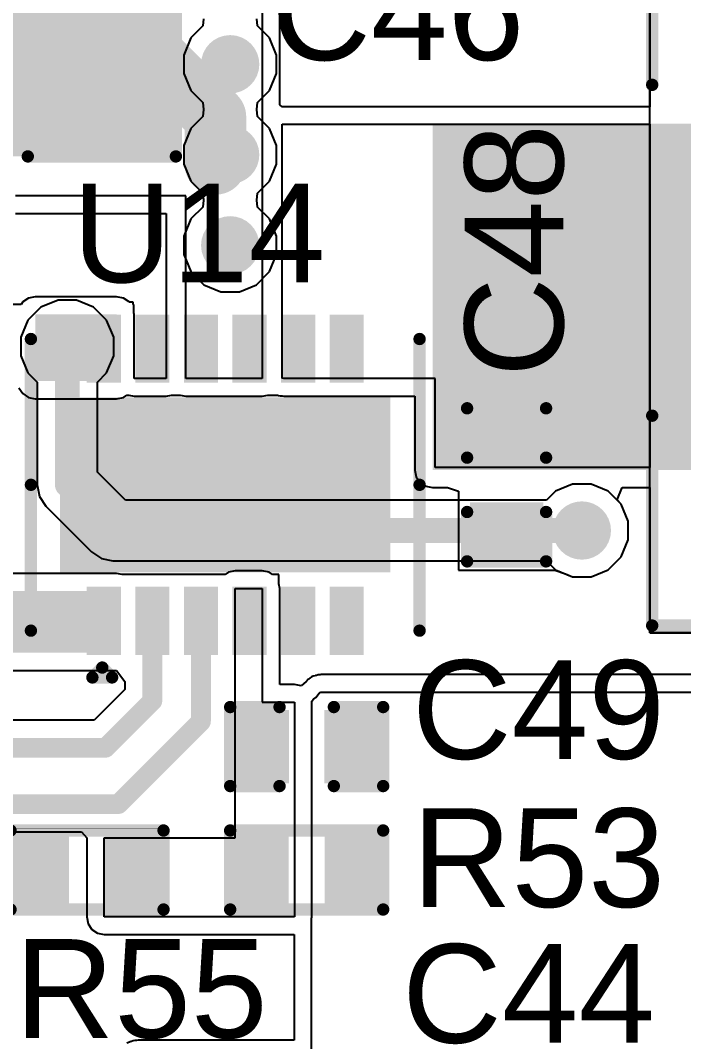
# Model space of a CAD drawing. Header units: millimetres. Extents: x 0 to 215, y 0 to 215.
# Drawn here: x 0.887 to 1.1557, y 2.6045 to 3.0181 of the extents above; entities that cross this region are included whole.
import ezdxf

# ---------------------------------------------------------------- set-up
doc = ezdxf.new("R2010")
doc.units = ezdxf.units.MM
doc.header["$MEASUREMENT"] = 0
for name, color, linetype in [('BottomLayer', 5, 'Continuous'), ('TopLayer', 1, 'Continuous'), ('TopOverlay', 2, 'Continuous'), ('TopPaste', 8, 'Continuous'), ('TopSolder', 216, 'Continuous'), ('ViaHoleLayer', 16, 'Continuous')]:
    doc.layers.add(name, color=color, linetype=linetype)
doc.styles.add('Arial', font='', dxfattribs={"height": 0.2})
doc.styles.get('Arial').set_extended_font_data('Arial')

# ---------------------------------------------------------------- blocks, each defined once
blk = doc.blocks.new('12_DFN__4_3__12')
at = {"layer": 'TopLayer'}
for points in [[(-0.03346, 0.06496), (0.03346, 0.06496), (0.03346, -0.06496), (-0.03346, -0.06496)], [(-0.06693, 0.05413), (-0.04331, 0.05413), (-0.04331, 0.04429), (-0.06693, 0.04429)], [(0.04331, 0.05413), (0.06693, 0.05413), (0.06693, 0.04429), (0.04331, 0.04429)], [(-0.06693, 0.03445), (-0.04331, 0.03445), (-0.04331, 0.02461), (-0.06693, 0.02461)], [(0.04331, 0.03445), (0.06693, 0.03445), (0.06693, 0.02461), (0.04331, 0.02461)], [(-0.06693, 0.01476), (-0.04331, 0.01476), (-0.04331, 0.00492), (-0.06693, 0.00492)], [(0.04331, 0.01476), (0.06693, 0.01476), (0.06693, 0.00492), (0.04331, 0.00492)], [(-0.06693, -0.00492), (-0.04331, -0.00492), (-0.04331, -0.01476), (-0.06693, -0.01476)], [(0.04331, -0.00492), (0.06693, -0.00492), (0.06693, -0.01476), (0.04331, -0.01476)], [(-0.06693, -0.02461), (-0.04331, -0.02461), (-0.04331, -0.03445), (-0.06693, -0.03445)], [(0.04331, -0.02461), (0.06693, -0.02461), (0.06693, -0.03445), (0.04331, -0.03445)], [(-0.06693, -0.04429), (-0.04331, -0.04429), (-0.04331, -0.05413), (-0.06693, -0.05413)], [(0.04331, -0.04429), (0.06693, -0.04429), (0.06693, -0.05413), (0.04331, -0.05413)]]:
    blk.add_hatch(color=1, dxfattribs=at).paths.add_polyline_path(points)
at = {"layer": 'TopPaste'}
for points in [[(-0.03346, 0.06496), (0.03346, 0.06496), (0.03346, -0.06496), (-0.03346, -0.06496)], [(-0.06693, 0.05413), (-0.04331, 0.05413), (-0.04331, 0.04429), (-0.06693, 0.04429)], [(0.04331, 0.05413), (0.06693, 0.05413), (0.06693, 0.04429), (0.04331, 0.04429)], [(-0.06693, 0.03445), (-0.04331, 0.03445), (-0.04331, 0.02461), (-0.06693, 0.02461)], [(0.04331, 0.03445), (0.06693, 0.03445), (0.06693, 0.02461), (0.04331, 0.02461)], [(-0.06693, 0.01476), (-0.04331, 0.01476), (-0.04331, 0.00492), (-0.06693, 0.00492)], [(0.04331, 0.01476), (0.06693, 0.01476), (0.06693, 0.00492), (0.04331, 0.00492)], [(-0.06693, -0.00492), (-0.04331, -0.00492), (-0.04331, -0.01476), (-0.06693, -0.01476)], [(0.04331, -0.00492), (0.06693, -0.00492), (0.06693, -0.01476), (0.04331, -0.01476)], [(-0.06693, -0.02461), (-0.04331, -0.02461), (-0.04331, -0.03445), (-0.06693, -0.03445)], [(0.04331, -0.02461), (0.06693, -0.02461), (0.06693, -0.03445), (0.04331, -0.03445)], [(-0.06693, -0.04429), (-0.04331, -0.04429), (-0.04331, -0.05413), (-0.06693, -0.05413)], [(0.04331, -0.04429), (0.06693, -0.04429), (0.06693, -0.05413), (0.04331, -0.05413)]]:
    blk.add_hatch(color=8, dxfattribs=at).paths.add_polyline_path(points)
at = {"layer": 'TopSolder'}
for points in [[(-0.03546, 0.06696), (0.03546, 0.06696), (0.03546, -0.06696), (-0.03546, -0.06696)], [(-0.06893, 0.05613), (-0.04131, 0.05613), (-0.04131, 0.04229), (-0.06893, 0.04229)], [(0.04131, 0.05613), (0.06893, 0.05613), (0.06893, 0.04229), (0.04131, 0.04229)], [(-0.06893, 0.03645), (-0.04131, 0.03645), (-0.04131, 0.02261), (-0.06893, 0.02261)], [(0.04131, 0.03645), (0.06893, 0.03645), (0.06893, 0.02261), (0.04131, 0.02261)], [(-0.06893, 0.01676), (-0.04131, 0.01676), (-0.04131, 0.00292), (-0.06893, 0.00292)], [(0.04131, 0.01676), (0.06893, 0.01676), (0.06893, 0.00292), (0.04131, 0.00292)], [(-0.06893, -0.00292), (-0.04131, -0.00292), (-0.04131, -0.01676), (-0.06893, -0.01676)], [(0.04131, -0.00292), (0.06893, -0.00292), (0.06893, -0.01676), (0.04131, -0.01676)], [(-0.06893, -0.02261), (-0.04131, -0.02261), (-0.04131, -0.03645), (-0.06893, -0.03645)], [(0.04131, -0.02261), (0.06893, -0.02261), (0.06893, -0.03645), (0.04131, -0.03645)], [(-0.06893, -0.04229), (-0.04131, -0.04229), (-0.04131, -0.05613), (-0.06893, -0.05613)], [(0.04131, -0.04229), (0.06893, -0.04229), (0.06893, -0.05613), (0.04131, -0.05613)]]:
    blk.add_hatch(color=216, dxfattribs=at).paths.add_polyline_path(points)
at = {"layer": 'TopOverlay', "const_width": 0.005}
for points in [[(-0.05906, 0.07874), (0, 0.07874)], [(0, 0.07874), (0.05906, 0.07874)], [(-0.078, 0.05384), (-0.078, 0.04584)], [(-0.078, 0.05384), (-0.074, 0.04984)], [(-0.074, 0.04984), (-0.078, 0.04584)], [(-0.05906, -0.07874), (0, -0.07874)], [(0, -0.07874), (0.05906, -0.07874)]]:
    blk.add_lwpolyline(points, dxfattribs=at)
at = {"layer": 'TopOverlay', "const_width": 0.0025}
for points in [[(-0.06031, 0.07874, 1), (-0.05781, 0.07874, 1)], [(-0.00125, 0.07874, 1), (0.00125, 0.07874, 1)], [(-0.00125, 0.07874, 1), (0.00125, 0.07874, 1)], [(0.05781, 0.07874, 1), (0.06031, 0.07874, 1)], [(-0.07925, 0.05384, 1), (-0.07675, 0.05384, 1)], [(-0.07925, 0.05384, 1), (-0.07675, 0.05384, 1)], [(-0.07525, 0.04984, 1), (-0.07275, 0.04984, 1)], [(-0.07525, 0.04984, 1), (-0.07275, 0.04984, 1)], [(-0.07925, 0.04584, 1), (-0.07675, 0.04584, 1)], [(-0.07925, 0.04584, 1), (-0.07675, 0.04584, 1)], [(-0.06031, -0.07874, 1), (-0.05781, -0.07874, 1)], [(-0.00125, -0.07874, 1), (0.00125, -0.07874, 1)], [(-0.00125, -0.07874, 1), (0.00125, -0.07874, 1)], [(0.05781, -0.07874, 1), (0.06031, -0.07874, 1)]]:
    blk.add_lwpolyline(points, format="xyb", close=True, dxfattribs=at)
blk = doc.blocks.new('R___0402_32')
at = {"layer": 'TopLayer'}
for points in [[(-0.0275, -0.0125), (-0.0275, 0.0125), (-0.0095, 0.0125), (-0.0095, -0.0125)], [(0.0095, -0.0125), (0.0095, 0.0125), (0.0275, 0.0125), (0.0275, -0.0125)]]:
    blk.add_hatch(color=1, dxfattribs=at).paths.add_polyline_path(points)
at = {"layer": 'TopPaste'}
for points in [[(-0.0275, -0.0125), (-0.0275, 0.0125), (-0.0095, 0.0125), (-0.0095, -0.0125)], [(0.0095, -0.0125), (0.0095, 0.0125), (0.0275, 0.0125), (0.0275, -0.0125)]]:
    blk.add_hatch(color=8, dxfattribs=at).paths.add_polyline_path(points)
at = {"layer": 'TopSolder'}
for points in [[(-0.02967, -0.01467), (-0.02967, 0.01467), (-0.00733, 0.01467), (-0.00733, -0.01467)], [(0.00733, -0.01467), (0.00733, 0.01467), (0.02967, 0.01467), (0.02967, -0.01467)]]:
    blk.add_hatch(color=216, dxfattribs=at).paths.add_polyline_path(points)
at = {"layer": 'TopOverlay'}
for points, const_width in [([(-0.031, 0.016), (-0.031, -0.016)], 0.005), ([(0.031, 0.016), (-0.031, 0.016)], 0.005), ([(0.031, 0.016), (0.031, -0.016)], 0.005), ([(0.031, -0.016), (-0.031, -0.016)], 0.005), ([(0.032, -0.017), (-0.032, -0.017)], 0.000127)]:
    blk.add_lwpolyline(points, dxfattribs=dict(at, const_width=const_width))
for points, const_width in [([(-0.03225, 0.016, 1), (-0.02975, 0.016, 1)], 0.0025), ([(-0.03225, 0.016, 1), (-0.02975, 0.016, 1)], 0.0025), ([(0.02975, 0.016, 1), (0.03225, 0.016, 1)], 0.0025), ([(0.02975, 0.016, 1), (0.03225, 0.016, 1)], 0.0025), ([(-0.03225, -0.016, 1), (-0.02975, -0.016, 1)], 0.0025), ([(-0.03225, -0.016, 1), (-0.02975, -0.016, 1)], 0.0025), ([(0.02975, -0.016, 1), (0.03225, -0.016, 1)], 0.0025), ([(0.02975, -0.016, 1), (0.03225, -0.016, 1)], 0.0025), ([(-0.03203, -0.017, 1), (-0.03197, -0.017, 1)], 0.0000635), ([(0.03197, -0.017, 1), (0.03203, -0.017, 1)], 0.0000635)]:
    blk.add_lwpolyline(points, format="xyb", close=True, dxfattribs=dict(at, const_width=const_width))
blk = doc.blocks.new('R___0402_34')
at = {"layer": 'TopLayer'}
for points in [[(-0.0275, -0.0125), (-0.0275, 0.0125), (-0.0095, 0.0125), (-0.0095, -0.0125)], [(0.0095, -0.0125), (0.0095, 0.0125), (0.0275, 0.0125), (0.0275, -0.0125)]]:
    blk.add_hatch(color=1, dxfattribs=at).paths.add_polyline_path(points)
at = {"layer": 'TopPaste'}
for points in [[(-0.0275, -0.0125), (-0.0275, 0.0125), (-0.0095, 0.0125), (-0.0095, -0.0125)], [(0.0095, -0.0125), (0.0095, 0.0125), (0.0275, 0.0125), (0.0275, -0.0125)]]:
    blk.add_hatch(color=8, dxfattribs=at).paths.add_polyline_path(points)
at = {"layer": 'TopSolder'}
for points in [[(-0.02967, -0.01467), (-0.02967, 0.01467), (-0.00733, 0.01467), (-0.00733, -0.01467)], [(0.00733, -0.01467), (0.00733, 0.01467), (0.02967, 0.01467), (0.02967, -0.01467)]]:
    blk.add_hatch(color=216, dxfattribs=at).paths.add_polyline_path(points)
at = {"layer": 'TopOverlay'}
for points, const_width in [([(-0.031, -0.016), (-0.031, 0.016)], 0.005), ([(-0.031, 0.016), (0.031, 0.016)], 0.005), ([(0.031, -0.016), (0.031, 0.016)], 0.005), ([(-0.031, -0.016), (0.031, -0.016)], 0.005), ([(-0.032, -0.017), (0.032, -0.017)], 0.000127)]:
    blk.add_lwpolyline(points, dxfattribs=dict(at, const_width=const_width))
for points, const_width in [([(-0.03225, 0.016, 1), (-0.02975, 0.016, 1)], 0.0025), ([(-0.03225, 0.016, 1), (-0.02975, 0.016, 1)], 0.0025), ([(0.02975, 0.016, 1), (0.03225, 0.016, 1)], 0.0025), ([(0.02975, 0.016, 1), (0.03225, 0.016, 1)], 0.0025), ([(-0.03225, -0.016, 1), (-0.02975, -0.016, 1)], 0.0025), ([(-0.03225, -0.016, 1), (-0.02975, -0.016, 1)], 0.0025), ([(0.02975, -0.016, 1), (0.03225, -0.016, 1)], 0.0025), ([(0.02975, -0.016, 1), (0.03225, -0.016, 1)], 0.0025), ([(-0.03203, -0.017, 1), (-0.03197, -0.017, 1)], 0.0000635), ([(0.03197, -0.017, 1), (0.03203, -0.017, 1)], 0.0000635)]:
    blk.add_lwpolyline(points, format="xyb", close=True, dxfattribs=dict(at, const_width=const_width))
blk = doc.blocks.new('DRA74_3R3_R_94')
at = {"layer": 'TopLayer'}
for points in [[(-0.15157, -0.04724), (-0.15157, 0.04724), (-0.0689, 0.04724), (-0.0689, -0.04724)], [(0.0689, -0.04724), (0.0689, 0.04724), (0.15157, 0.04724), (0.15157, -0.04724)]]:
    blk.add_hatch(color=1, dxfattribs=at).paths.add_polyline_path(points)
at = {"layer": 'TopPaste'}
for points in [[(-0.15157, -0.04724), (-0.15157, 0.04724), (-0.0689, 0.04724), (-0.0689, -0.04724)], [(0.0689, -0.04724), (0.0689, 0.04724), (0.15157, 0.04724), (0.15157, -0.04724)]]:
    blk.add_hatch(color=8, dxfattribs=at).paths.add_polyline_path(points)
at = {"layer": 'TopSolder'}
for points in [[(-0.15557, -0.05124), (-0.15557, 0.05124), (-0.0649, 0.05124), (-0.0649, -0.05124)], [(0.0649, -0.05124), (0.0649, 0.05124), (0.15557, 0.05124), (0.15557, -0.05124)]]:
    blk.add_hatch(color=216, dxfattribs=at).paths.add_polyline_path(points)
at = {"layer": 'TopOverlay', "const_width": 0.005}
for points in [[(-0.152, 0.152), (0.151, 0.152)], [(-0.152, 0.067), (-0.152, 0.152)], [(0.151, 0.067), (0.151, 0.152)], [(-0.152, -0.152), (-0.152, -0.067)], [(0.151, -0.152), (0.151, -0.067)], [(-0.152, -0.152), (0.151, -0.152)]]:
    blk.add_lwpolyline(points, dxfattribs=at)
at = {"layer": 'TopOverlay', "const_width": 0.0025}
for points in [[(-0.15325, 0.152, 1), (-0.15075, 0.152, 1)], [(-0.15325, 0.152, 1), (-0.15075, 0.152, 1)], [(0.14975, 0.152, 1), (0.15225, 0.152, 1)], [(0.14975, 0.152, 1), (0.15225, 0.152, 1)], [(-0.15325, 0.067, 1), (-0.15075, 0.067, 1)], [(0.14975, 0.067, 1), (0.15225, 0.067, 1)], [(-0.15325, -0.067, 1), (-0.15075, -0.067, 1)], [(0.14975, -0.067, 1), (0.15225, -0.067, 1)], [(-0.15325, -0.152, 1), (-0.15075, -0.152, 1)], [(-0.15325, -0.152, 1), (-0.15075, -0.152, 1)], [(0.14975, -0.152, 1), (0.15225, -0.152, 1)], [(0.14975, -0.152, 1), (0.15225, -0.152, 1)]]:
    blk.add_lwpolyline(points, format="xyb", close=True, dxfattribs=at)
blk = doc.blocks.new('C___0402_158')
at = {"layer": 'TopLayer'}
for points in [[(-0.0275, -0.0125), (-0.0275, 0.0125), (-0.0095, 0.0125), (-0.0095, -0.0125)], [(0.0095, -0.0125), (0.0095, 0.0125), (0.0275, 0.0125), (0.0275, -0.0125)]]:
    blk.add_hatch(color=1, dxfattribs=at).paths.add_polyline_path(points)
at = {"layer": 'TopPaste'}
for points in [[(-0.0275, -0.0125), (-0.0275, 0.0125), (-0.0095, 0.0125), (-0.0095, -0.0125)], [(0.0095, -0.0125), (0.0095, 0.0125), (0.0275, 0.0125), (0.0275, -0.0125)]]:
    blk.add_hatch(color=8, dxfattribs=at).paths.add_polyline_path(points)
at = {"layer": 'TopSolder'}
for points in [[(-0.02986, -0.01486), (-0.02986, 0.01486), (-0.00714, 0.01486), (-0.00714, -0.01486)], [(0.00714, -0.01486), (0.00714, 0.01486), (0.02986, 0.01486), (0.02986, -0.01486)]]:
    blk.add_hatch(color=216, dxfattribs=at).paths.add_polyline_path(points)
at = {"layer": 'TopOverlay', "const_width": 0.005}
for points in [[(-0.031, 0.016), (-0.011, 0.016)], [(-0.031, -0.016), (-0.031, 0.016)], [(0.011, 0.016), (0.031, 0.016)], [(0.031, -0.016), (0.031, 0.016)], [(-0.031, -0.016), (-0.011, -0.016)], [(0.011, -0.016), (0.031, -0.016)]]:
    blk.add_lwpolyline(points, dxfattribs=at)
at = {"layer": 'TopOverlay', "const_width": 0.0025}
for points in [[(-0.03225, 0.016, 1), (-0.02975, 0.016, 1)], [(-0.03225, 0.016, 1), (-0.02975, 0.016, 1)], [(-0.01225, 0.016, 1), (-0.00975, 0.016, 1)], [(0.00975, 0.016, 1), (0.01225, 0.016, 1)], [(0.02975, 0.016, 1), (0.03225, 0.016, 1)], [(0.02975, 0.016, 1), (0.03225, 0.016, 1)], [(-0.03225, -0.016, 1), (-0.02975, -0.016, 1)], [(-0.03225, -0.016, 1), (-0.02975, -0.016, 1)], [(-0.01225, -0.016, 1), (-0.00975, -0.016, 1)], [(0.00975, -0.016, 1), (0.01225, -0.016, 1)], [(0.02975, -0.016, 1), (0.03225, -0.016, 1)], [(0.02975, -0.016, 1), (0.03225, -0.016, 1)]]:
    blk.add_lwpolyline(points, format="xyb", close=True, dxfattribs=at)
blk = doc.blocks.new('C___0402_159')
at = {"layer": 'TopLayer'}
for points in [[(-0.0275, -0.0125), (-0.0275, 0.0125), (-0.0095, 0.0125), (-0.0095, -0.0125)], [(0.0095, -0.0125), (0.0095, 0.0125), (0.0275, 0.0125), (0.0275, -0.0125)]]:
    blk.add_hatch(color=1, dxfattribs=at).paths.add_polyline_path(points)
at = {"layer": 'TopPaste'}
for points in [[(-0.0275, -0.0125), (-0.0275, 0.0125), (-0.0095, 0.0125), (-0.0095, -0.0125)], [(0.0095, -0.0125), (0.0095, 0.0125), (0.0275, 0.0125), (0.0275, -0.0125)]]:
    blk.add_hatch(color=8, dxfattribs=at).paths.add_polyline_path(points)
at = {"layer": 'TopSolder'}
for points in [[(-0.02986, -0.01486), (-0.02986, 0.01486), (-0.00714, 0.01486), (-0.00714, -0.01486)], [(0.00714, -0.01486), (0.00714, 0.01486), (0.02986, 0.01486), (0.02986, -0.01486)]]:
    blk.add_hatch(color=216, dxfattribs=at).paths.add_polyline_path(points)
at = {"layer": 'TopOverlay', "const_width": 0.005}
for points in [[(-0.031, 0.016), (-0.011, 0.016)], [(-0.031, 0.016), (-0.031, -0.016)], [(0.011, 0.016), (0.031, 0.016)], [(0.031, 0.016), (0.031, -0.016)], [(-0.031, -0.016), (-0.011, -0.016)], [(0.011, -0.016), (0.031, -0.016)]]:
    blk.add_lwpolyline(points, dxfattribs=at)
at = {"layer": 'TopOverlay', "const_width": 0.0025}
for points in [[(-0.03225, 0.016, 1), (-0.02975, 0.016, 1)], [(-0.03225, 0.016, 1), (-0.02975, 0.016, 1)], [(-0.01225, 0.016, 1), (-0.00975, 0.016, 1)], [(0.00975, 0.016, 1), (0.01225, 0.016, 1)], [(0.02975, 0.016, 1), (0.03225, 0.016, 1)], [(0.02975, 0.016, 1), (0.03225, 0.016, 1)], [(-0.03225, -0.016, 1), (-0.02975, -0.016, 1)], [(-0.03225, -0.016, 1), (-0.02975, -0.016, 1)], [(-0.01225, -0.016, 1), (-0.00975, -0.016, 1)], [(0.00975, -0.016, 1), (0.01225, -0.016, 1)], [(0.02975, -0.016, 1), (0.03225, -0.016, 1)], [(0.02975, -0.016, 1), (0.03225, -0.016, 1)]]:
    blk.add_lwpolyline(points, format="xyb", close=True, dxfattribs=at)
blk = doc.blocks.new('C___1206_161')
at = {"layer": 'TopLayer'}
for points in [[(-0.08, 0.035), (-0.02, 0.035), (-0.02, -0.035), (-0.08, -0.035)], [(0.02, 0.035), (0.08, 0.035), (0.08, -0.035), (0.02, -0.035)]]:
    blk.add_hatch(color=1, dxfattribs=at).paths.add_polyline_path(points)
at = {"layer": 'TopPaste'}
for points in [[(-0.08, 0.035), (-0.02, 0.035), (-0.02, -0.035), (-0.08, -0.035)], [(0.02, 0.035), (0.08, 0.035), (0.08, -0.035), (0.02, -0.035)]]:
    blk.add_hatch(color=8, dxfattribs=at).paths.add_polyline_path(points)
at = {"layer": 'TopSolder'}
for points in [[(-0.084, 0.039), (-0.016, 0.039), (-0.016, -0.039), (-0.084, -0.039)], [(0.016, 0.039), (0.084, 0.039), (0.084, -0.039), (0.016, -0.039)]]:
    blk.add_hatch(color=216, dxfattribs=at).paths.add_polyline_path(points)
at = {"layer": 'TopOverlay', "const_width": 0.005}
for points in [[(-0.084, -0.039), (-0.084, 0.039)], [(-0.084, 0.039), (-0.024, 0.039)], [(0.024, 0.039), (0.084, 0.039)], [(0.084, -0.039), (0.084, 0.039)], [(-0.084, -0.039), (-0.024, -0.039)], [(0.024, -0.039), (0.084, -0.039)]]:
    blk.add_lwpolyline(points, dxfattribs=at)
at = {"layer": 'TopOverlay', "const_width": 0.0025}
for points in [[(-0.08525, 0.039, 1), (-0.08275, 0.039, 1)], [(-0.08525, 0.039, 1), (-0.08275, 0.039, 1)], [(-0.02525, 0.039, 1), (-0.02275, 0.039, 1)], [(0.02275, 0.039, 1), (0.02525, 0.039, 1)], [(0.08275, 0.039, 1), (0.08525, 0.039, 1)], [(0.08275, 0.039, 1), (0.08525, 0.039, 1)], [(-0.08525, -0.039, 1), (-0.08275, -0.039, 1)], [(-0.08525, -0.039, 1), (-0.08275, -0.039, 1)], [(-0.02525, -0.039, 1), (-0.02275, -0.039, 1)], [(0.02275, -0.039, 1), (0.02525, -0.039, 1)], [(0.08275, -0.039, 1), (0.08525, -0.039, 1)], [(0.08275, -0.039, 1), (0.08525, -0.039, 1)]]:
    blk.add_lwpolyline(points, format="xyb", close=True, dxfattribs=at)

msp = doc.modelspace()

# ---------------------------------------------------------------- hatches: boundary and pattern name
at = {"layer": 'BottomLayer'}
h = msp.add_hatch(color=5, dxfattribs=at)
edge = h.paths.add_edge_path()
edge.add_arc((0.972, 3.00033), 0.01181, 0, 360)
h = msp.add_hatch(color=5, dxfattribs=at)
edge = h.paths.add_edge_path()
edge.add_arc((0.972, 2.96367), 0.01181, 0, 360)
h = msp.add_hatch(color=5, dxfattribs=at)
edge = h.paths.add_edge_path()
edge.add_arc((0.972, 2.927), 0.01181, 0, 360)
h = msp.add_hatch(color=5, dxfattribs=at)
edge = h.paths.add_edge_path()
edge.add_arc((0.906, 2.886), 0.01181, 0, 360)
h = msp.add_hatch(color=5, dxfattribs=at)
edge = h.paths.add_edge_path()
edge.add_arc((1.1145, 2.8115), 0.01181, 0, 360)
at = {"layer": 'TopLayer'}
h = msp.add_hatch(color=1, dxfattribs=at)
edge = h.paths.add_edge_path()
edge.add_arc((0.972, 3.00033), 0.01181, 0, 360)
h = msp.add_hatch(color=1, dxfattribs=at)
edge = h.paths.add_edge_path()
edge.add_arc((0.972, 2.96367), 0.01181, 0, 360)
for points in [[(1.054, 2.836), (1.231, 2.836), (1.231, 2.976), (1.054, 2.976)], [(0.893, 2.872), (0.926, 2.872), (0.926, 2.899), (0.893, 2.899)], [(0.849, 2.762), (0.926, 2.762), (0.926, 2.787), (0.849, 2.787)]]:
    msp.add_hatch(color=1, dxfattribs=at).paths.add_polyline_path(points)
h = msp.add_hatch(color=1, dxfattribs=at)
edge = h.paths.add_edge_path()
edge.add_arc((0.972, 2.927), 0.01181, 0, 360)
h = msp.add_hatch(color=1, dxfattribs=at)
edge = h.paths.add_edge_path()
edge.add_arc((0.906, 2.886), 0.01181, 0, 360)
h = msp.add_hatch(color=1, dxfattribs=at)
edge = h.paths.add_edge_path()
edge.add_arc((1.1145, 2.8115), 0.01181, 0, 360)
at = {"layer": 'ViaHoleLayer'}
h = msp.add_hatch(color=16, dxfattribs=at)
edge = h.paths.add_edge_path()
edge.add_arc((0.972, 3.00033), 0.00591, 0, 360)
h = msp.add_hatch(color=16, dxfattribs=at)
edge = h.paths.add_edge_path()
edge.add_arc((0.972, 2.96367), 0.00591, 0, 360)
h = msp.add_hatch(color=16, dxfattribs=at)
edge = h.paths.add_edge_path()
edge.add_arc((0.972, 2.927), 0.00591, 0, 360)
h = msp.add_hatch(color=16, dxfattribs=at)
edge = h.paths.add_edge_path()
edge.add_arc((0.906, 2.886), 0.00591, 0, 360)
h = msp.add_hatch(color=16, dxfattribs=at)
edge = h.paths.add_edge_path()
edge.add_arc((1.1145, 2.8115), 0.00591, 0, 360)

# ---------------------------------------------------------------- linework, layer by layer
at = {"layer": 'BottomLayer'}
for p, q in [((0.96089, 3.01583), (0.95605, 3.01099)), ((0.96114, 3.01867), (0.96089, 3.01583)), ((0.98311, 3.01583), (0.98286, 3.01867)), ((0.98795, 3.01099), (0.98311, 3.01583)), ((0.95605, 3.01099), (0.95319, 3.00407)), ((0.99081, 3.00407), (0.98795, 3.01099)), ((0.95319, 3.00407), (0.95319, 2.99659)), ((0.99081, 2.99659), (0.99081, 3.00407)), ((0.95319, 2.99659), (0.95605, 2.98968)), ((0.98795, 2.98968), (0.99081, 2.99659)), ((0.95605, 2.98968), (0.96089, 2.98484)), ((0.98311, 2.98484), (0.98795, 2.98968)), ((0.96089, 2.98484), (0.96114, 2.982)), ((0.96114, 2.982), (0.96089, 2.97916)), ((0.98286, 2.982), (0.98311, 2.98484)), ((0.98311, 2.97916), (0.98286, 2.982)), ((0.96089, 2.97916), (0.95605, 2.97432)), ((0.98795, 2.97432), (0.98311, 2.97916)), ((0.95605, 2.97432), (0.95319, 2.96741)), ((0.99081, 2.96741), (0.98795, 2.97432)), ((0.95319, 2.96741), (0.95319, 2.95992)), ((0.99081, 2.95992), (0.99081, 2.96741)), ((0.95319, 2.95992), (0.95605, 2.95301)), ((0.98795, 2.95301), (0.99081, 2.95992)), ((0.95605, 2.95301), (0.96089, 2.94817)), ((0.98311, 2.94817), (0.98795, 2.95301)), ((0.96089, 2.94817), (0.96114, 2.94533)), ((0.96114, 2.94533), (0.96089, 2.94249)), ((0.98286, 2.94533), (0.98311, 2.94817)), ((0.98311, 2.94249), (0.98286, 2.94533)), ((0.96089, 2.94249), (0.95605, 2.93766)), ((0.98795, 2.93766), (0.98311, 2.94249)), ((0.95605, 2.93766), (0.95319, 2.93074)), ((0.99081, 2.93074), (0.98795, 2.93766)), ((0.95319, 2.93074), (0.95319, 2.92326)), ((0.99081, 2.92326), (0.99081, 2.93074)), ((0.95319, 2.92326), (0.95605, 2.91634)), ((0.98795, 2.91634), (0.99081, 2.92326)), ((0.95605, 2.91634), (0.96134, 2.91105)), ((0.98266, 2.91105), (0.98795, 2.91634)), ((0.96134, 2.91105), (0.96826, 2.90819)), ((0.96826, 2.90819), (0.97574, 2.90819)), ((0.97574, 2.90819), (0.98266, 2.91105)), ((0.90226, 2.90481), (0.89534, 2.90195)), ((0.90974, 2.90481), (0.90226, 2.90481)), ((0.91666, 2.90195), (0.90974, 2.90481)), ((0.89534, 2.90195), (0.89005, 2.89666)), ((0.92195, 2.89666), (0.91666, 2.90195)), ((0.89005, 2.89666), (0.88719, 2.88974)), ((0.92481, 2.88974), (0.92195, 2.89666)), ((0.88719, 2.88974), (0.88719, 2.88226)), ((0.92481, 2.88226), (0.92481, 2.88974)), ((0.88719, 2.88226), (0.89005, 2.87534)), ((0.92195, 2.87534), (0.92481, 2.88226)), ((0.89005, 2.87534), (0.89376, 2.87163)), ((0.91824, 2.87163), (0.92195, 2.87534)), ((0.89376, 2.87163), (0.89376, 2.83)), ((0.91824, 2.83507), (0.91824, 2.87163)), ((0.92957, 2.82374), (0.91824, 2.83507)), ((0.89376, 2.83), (0.8947, 2.82532)), ((1.11076, 2.83031), (1.10384, 2.82745)), ((1.11824, 2.83031), (1.11076, 2.83031)), ((1.12516, 2.82745), (1.11824, 2.83031)), ((0.8947, 2.82532), (0.89735, 2.82135)), ((1.10384, 2.82745), (1.10013, 2.82374)), ((1.13045, 2.82216), (1.12516, 2.82745)), ((0.89735, 2.82135), (0.91585, 2.80285)), ((1.10013, 2.82374), (0.92957, 2.82374)), ((1.13331, 2.81524), (1.13045, 2.82216)), ((1.13331, 2.80776), (1.13331, 2.81524)), ((1.13045, 2.80084), (1.13331, 2.80776)), ((0.91585, 2.80285), (0.91982, 2.8002)), ((0.91982, 2.8002), (0.9245, 2.79926)), ((1.12516, 2.79555), (1.13045, 2.80084)), ((0.9245, 2.79926), (1.10013, 2.79926)), ((1.10013, 2.79926), (1.10384, 2.79555)), ((1.10384, 2.79555), (1.11076, 2.79269)), ((1.11076, 2.79269), (1.11824, 2.79269)), ((1.11824, 2.79269), (1.12516, 2.79555))]:
    msp.add_line(p, q, dxfattribs=at)
at = {"layer": 'BottomLayer', "const_width": 0.01}
for points in [[(0.906, 2.83), (0.906, 2.886)], [(0.906, 2.83), (0.9245, 2.8115)], [(0.9245, 2.8115), (1.1145, 2.8115)], [(1.1145, 2.8115), (1.1165, 2.8115)]]:
    msp.add_lwpolyline(points, dxfattribs=at)
at = {"layer": 'BottomLayer', "const_width": 0.005}
for points in [[(0.9035, 2.886, 1), (0.9085, 2.886, 1)], [(0.9035, 2.83, 1), (0.9085, 2.83, 1)], [(0.9035, 2.83, 1), (0.9085, 2.83, 1)], [(0.922, 2.8115, 1), (0.927, 2.8115, 1)], [(0.922, 2.8115, 1), (0.927, 2.8115, 1)], [(1.112, 2.8115, 1), (1.117, 2.8115, 1)], [(1.112, 2.8115, 1), (1.117, 2.8115, 1)], [(1.114, 2.8115, 1), (1.119, 2.8115, 1)]]:
    msp.add_lwpolyline(points, format="xyb", close=True, dxfattribs=at)
at = {"layer": 'TopLayer'}
for p, q in [((1.142, 2.77), (1.142, 3.077)), ((1.142, 3.077), (1.142, 2.98314)), ((0.985, 3.053), (0.985, 2.873)), ((0.99214, 2.98385), (0.99214, 3.053)), ((0.993, 2.98314), (0.99214, 2.98385)), ((1.142, 2.98314), (0.993, 2.98314)), ((0.993, 2.87314), (0.993, 2.976)), ((0.993, 2.976), (1.142, 2.976)), ((1.142, 2.976), (1.142, 2.837)), ((0.954, 2.947), (0.885, 2.947)), ((0.954, 2.873), (0.954, 2.947)), ((0.885, 2.93986), (0.946, 2.93986)), ((0.946, 2.93986), (0.946, 2.873)), ((0.88795, 2.90405), (0.88725, 2.903)), ((0.89027, 2.90559), (0.88795, 2.90405)), ((0.893, 2.90614), (0.89027, 2.90559)), ((0.926, 2.90614), (0.893, 2.90614)), ((0.92873, 2.90559), (0.926, 2.90614)), ((0.93105, 2.90405), (0.92873, 2.90559)), ((0.93113, 2.90393), (0.93105, 2.90405)), ((0.93271, 2.90393), (0.93113, 2.90393)), ((0.93271, 2.903), (0.93271, 2.90393)), ((0.88725, 2.903), (0.807, 2.903)), ((0.933, 2.903), (0.93271, 2.903)), ((0.933, 2.89969), (0.933, 2.903)), ((0.93314, 2.899), (0.933, 2.89969)), ((0.93314, 2.873), (0.93314, 2.899)), ((0.946, 2.873), (0.93314, 2.873)), ((0.985, 2.873), (0.954, 2.873)), ((0.9937, 2.873), (0.993, 2.87314)), ((1.055, 2.873), (0.9937, 2.873)), ((1.055, 2.837), (1.055, 2.873)), ((0.88641, 2.86927), (0.88795, 2.86695)), ((0.88795, 2.86695), (0.89027, 2.86541)), ((0.92873, 2.86541), (0.93008, 2.86631)), ((0.93008, 2.86631), (0.9309, 2.86631)), ((0.9309, 2.86631), (0.93314, 2.86586)), ((0.946, 2.86586), (0.94823, 2.86631)), ((0.94823, 2.86631), (0.95177, 2.86631)), ((0.95177, 2.86631), (0.954, 2.86586)), ((0.985, 2.86586), (0.98723, 2.86631)), ((0.98723, 2.86631), (0.9912, 2.86631)), ((0.9912, 2.86631), (0.99161, 2.86614)), ((0.99161, 2.86614), (0.99231, 2.866)), ((0.89027, 2.86541), (0.893, 2.86486)), ((0.893, 2.86486), (0.926, 2.86486)), ((0.926, 2.86486), (0.92873, 2.86541)), ((0.93314, 2.86586), (0.946, 2.86586)), ((0.954, 2.86586), (0.985, 2.86586)), ((0.99231, 2.866), (0.99301, 2.866)), ((0.99301, 2.866), (0.9937, 2.86586)), ((0.9937, 2.86586), (1.04686, 2.86586)), ((1.04686, 2.86586), (1.04686, 2.836)), ((1.04686, 2.836), (1.04741, 2.83327)), ((1.04741, 2.83327), (1.04895, 2.83095)), ((1.142, 2.837), (1.055, 2.837)), ((1.04895, 2.83095), (1.05127, 2.82941)), ((1.05127, 2.82941), (1.054, 2.82886)), ((1.054, 2.82886), (1.06006, 2.82886)), ((1.06006, 2.82886), (1.0645, 2.8275)), ((1.12874, 2.82386), (1.13081, 2.82886)), ((1.13081, 2.82886), (1.142, 2.82886)), ((1.142, 2.82886), (1.142, 2.77)), ((1.0645, 2.8275), (1.0645, 2.7955)), ((1.13045, 2.82216), (1.12874, 2.82386)), ((1.13331, 2.81524), (1.13045, 2.82216)), ((1.13331, 2.80776), (1.13331, 2.81524)), ((1.13045, 2.80084), (1.13331, 2.80776)), ((1.12516, 2.79555), (1.13045, 2.80084)), ((0.926, 2.79414), (0.849, 2.79414)), ((0.92823, 2.79369), (0.926, 2.79414)), ((0.96992, 2.79369), (0.92823, 2.79369)), ((0.97127, 2.79459), (0.96992, 2.79369)), ((0.974, 2.79514), (0.97127, 2.79459)), ((0.985, 2.79514), (0.974, 2.79514)), ((0.98773, 2.79459), (0.985, 2.79514)), ((0.98908, 2.79369), (0.98773, 2.79459)), ((0.99176, 2.79369), (0.98908, 2.79369)), ((0.99176, 2.78988), (0.99176, 2.79369)), ((1.0645, 2.7955), (1.1035, 2.7955)), ((1.1035, 2.7955), (1.1035, 2.7955)), ((1.1035, 2.7955), (1.10784, 2.7939)), ((1.10784, 2.7939), (1.11076, 2.79269)), ((1.11076, 2.79269), (1.11824, 2.79269)), ((1.11824, 2.79269), (1.12516, 2.79555)), ((0.974, 2.687), (0.974, 2.788)), ((0.974, 2.788), (0.985, 2.788)), ((0.985, 2.788), (0.985, 2.742)), ((0.99214, 2.788), (0.99176, 2.78988)), ((0.99214, 2.74914), (0.99214, 2.788)), ((1.452, 2.77), (1.142, 2.77)), ((1.142, 2.77), (1.33686, 2.77)), ((0.849, 2.75486), (0.926, 2.75486)), ((0.926, 2.75486), (0.92926, 2.75041)), ((0.92926, 2.75041), (0.92926, 2.74712)), ((1.0028, 2.75041), (1.00073, 2.74859)), ((1.0029, 2.75049), (1.0028, 2.75041)), ((1.00305, 2.75072), (1.0029, 2.75049)), ((1.00332, 2.75099), (1.00305, 2.75072)), ((1.00387, 2.75135), (1.00332, 2.75099)), ((1.00409, 2.75158), (1.00387, 2.75135)), ((1.00413, 2.75161), (1.00409, 2.75158)), ((1.00432, 2.75168), (1.00413, 2.75161)), ((1.00493, 2.7522), (1.00432, 2.75168)), ((1.00531, 2.75232), (1.00493, 2.7522)), ((1.00564, 2.75254), (1.00531, 2.75232)), ((1.00642, 2.75269), (1.00564, 2.75254)), ((1.0066, 2.75279), (1.00642, 2.75269)), ((1.00665, 2.75281), (1.0066, 2.75279)), ((1.00697, 2.75284), (1.00665, 2.75281)), ((1.00759, 2.75304), (1.00697, 2.75284)), ((1.00797, 2.75308), (1.00759, 2.75304)), ((1.00825, 2.75306), (1.00797, 2.75308)), ((1.00837, 2.75308), (1.00825, 2.75306)), ((1.00844, 2.75307), (1.00837, 2.75308)), ((1.0088, 2.75314), (1.00844, 2.75307)), ((1.33686, 2.75314), (1.0088, 2.75314)), ((0.92926, 2.74712), (0.91688, 2.73474)), ((0.998, 2.74914), (0.99214, 2.74914)), ((1.00073, 2.74859), (0.998, 2.74914)), ((0.985, 2.742), (0.998, 2.742)), ((0.998, 2.742), (0.998, 2.655)), ((1.00505, 2.74242), (1.00582, 2.74319)), ((1.00514, 2.742), (1.00505, 2.74242)), ((1.00514, 2.655), (1.00514, 2.742)), ((1.00582, 2.74319), (1.00665, 2.74389)), ((1.00665, 2.74389), (1.00806, 2.74564)), ((1.00806, 2.74564), (1.0081, 2.74567)), ((1.0081, 2.74567), (1.00837, 2.74594)), ((1.00837, 2.74594), (1.00875, 2.74599)), ((1.00875, 2.74599), (1.0088, 2.746)), ((1.0088, 2.746), (1.44633, 2.746)), ((0.91688, 2.73474), (0.83239, 2.73474)), ((0.84049, 2.6895), (0.91181, 2.6895)), ((0.91181, 2.6895), (0.91386, 2.687)), ((0.91386, 2.687), (0.91386, 2.655)), ((0.921, 2.655), (0.921, 2.687)), ((0.921, 2.687), (0.974, 2.687)), ((0.91386, 2.655), (0.91441, 2.65227)), ((0.91441, 2.65227), (0.91595, 2.64995)), ((0.998, 2.655), (0.921, 2.655)), ((1.005, 2.65431), (1.00514, 2.655)), ((1.005, 2.598), (1.005, 2.65431)), ((0.91595, 2.64995), (0.91827, 2.64841)), ((0.91827, 2.64841), (0.921, 2.64786)), ((0.921, 2.64786), (0.99786, 2.64786)), ((0.99786, 2.64786), (0.99786, 2.60514)), ((0.93188, 2.60454), (0.93015, 2.60382)), ((0.93197, 2.60459), (0.93188, 2.60454)), ((0.93207, 2.60461), (0.93197, 2.60459)), ((0.93272, 2.60488), (0.93207, 2.60461)), ((0.93331, 2.605), (0.93272, 2.60488)), ((0.93401, 2.605), (0.93331, 2.605)), ((0.9347, 2.60514), (0.93401, 2.605)), ((0.99786, 2.60514), (0.9347, 2.60514))]:
    msp.add_line(p, q, dxfattribs=at)
for points, const_width in [([(0.94, 3.005), (0.966, 2.979)], 0.025), ([(0.966, 2.96), (0.966, 2.979)], 0.025), ([(0.909, 2.885), (0.909, 2.88512)], 0.01), ([(1.084, 2.8115), (1.1145, 2.8115)], 0.01), ([(0.94047, 2.74247), (0.94047, 2.77488)], 0.008), ([(0.96016, 2.73416), (0.96016, 2.77488)], 0.008), ([(0.92152, 2.72352), (0.94047, 2.74247)], 0.008), ([(0.92671, 2.70071), (0.96016, 2.73416)], 0.008), ([(0.817, 2.72352), (0.92152, 2.72352)], 0.008), ([(0.78529, 2.70071), (0.92671, 2.70071)], 0.008)]:
    msp.add_lwpolyline(points, dxfattribs=dict(at, const_width=const_width))
for points, const_width in [([(0.93375, 3.005, 1), (0.94625, 3.005, 1)], 0.0125), ([(0.95975, 2.979, 1), (0.97225, 2.979, 1)], 0.0125), ([(0.95975, 2.979, 1), (0.97225, 2.979, 1)], 0.0125), ([(0.95975, 2.96, 1), (0.97225, 2.96, 1)], 0.0125), ([(0.9065, 2.88512, 1), (0.9115, 2.88512, 1)], 0.005), ([(0.9065, 2.885, 1), (0.9115, 2.885, 1)], 0.005), ([(1.0815, 2.8115, 1), (1.0865, 2.8115, 1)], 0.005), ([(1.112, 2.8115, 1), (1.117, 2.8115, 1)], 0.005), ([(0.93847, 2.77488, 1), (0.94247, 2.77488, 1)], 0.004), ([(0.95816, 2.77488, 1), (0.96216, 2.77488, 1)], 0.004), ([(0.93847, 2.74247, 1), (0.94247, 2.74247, 1)], 0.004), ([(0.93847, 2.74247, 1), (0.94247, 2.74247, 1)], 0.004), ([(0.95816, 2.73416, 1), (0.96216, 2.73416, 1)], 0.004), ([(0.95816, 2.73416, 1), (0.96216, 2.73416, 1)], 0.004), ([(0.91952, 2.72352, 1), (0.92352, 2.72352, 1)], 0.004), ([(0.91952, 2.72352, 1), (0.92352, 2.72352, 1)], 0.004), ([(0.92471, 2.70071, 1), (0.92871, 2.70071, 1)], 0.004), ([(0.92471, 2.70071, 1), (0.92871, 2.70071, 1)], 0.004)]:
    msp.add_lwpolyline(points, format="xyb", close=True, dxfattribs=dict(at, const_width=const_width))

# ---------------------------------------------------------------- block references
for name, p in [('DRA74_3R3_R_94', (1.295, 2.925)), ('C___1206_161', (0.866, 3.002)), ('C___0402_158', (1.003, 2.724)), ('R___0402_34', (1.003, 2.674))]:
    msp.add_blockref(name, p)
for name, p, rotation in [('12_DFN__4_3__12', (0.97, 2.83), 90), ('C___0402_159', (1.084, 2.83), 90), ('R___0402_32', (0.914, 2.674), 180)]:
    msp.add_blockref(name, p, dxfattribs=dict(rotation=rotation))

# ---------------------------------------------------------------- texts
at = {"layer": 'TopOverlay', "style": 'Arial'}
for s, p in [('C46', (0.98868, 3.00201)), ('U14', (0.90802, 2.91201)), ('C49', (1.04568, 2.71898)), ('R53', (1.04568, 2.65899)), ('R55', (0.88468, 2.60601)), ('C44', (1.04168, 2.60401))]:
    msp.add_text(s, height=0.04, dxfattribs=at).set_placement(p)
msp.add_text('C48', height=0.04, rotation=90, dxfattribs=at).set_placement((1.10699, 2.87368))

doc.saveas('drawing.dxf')
